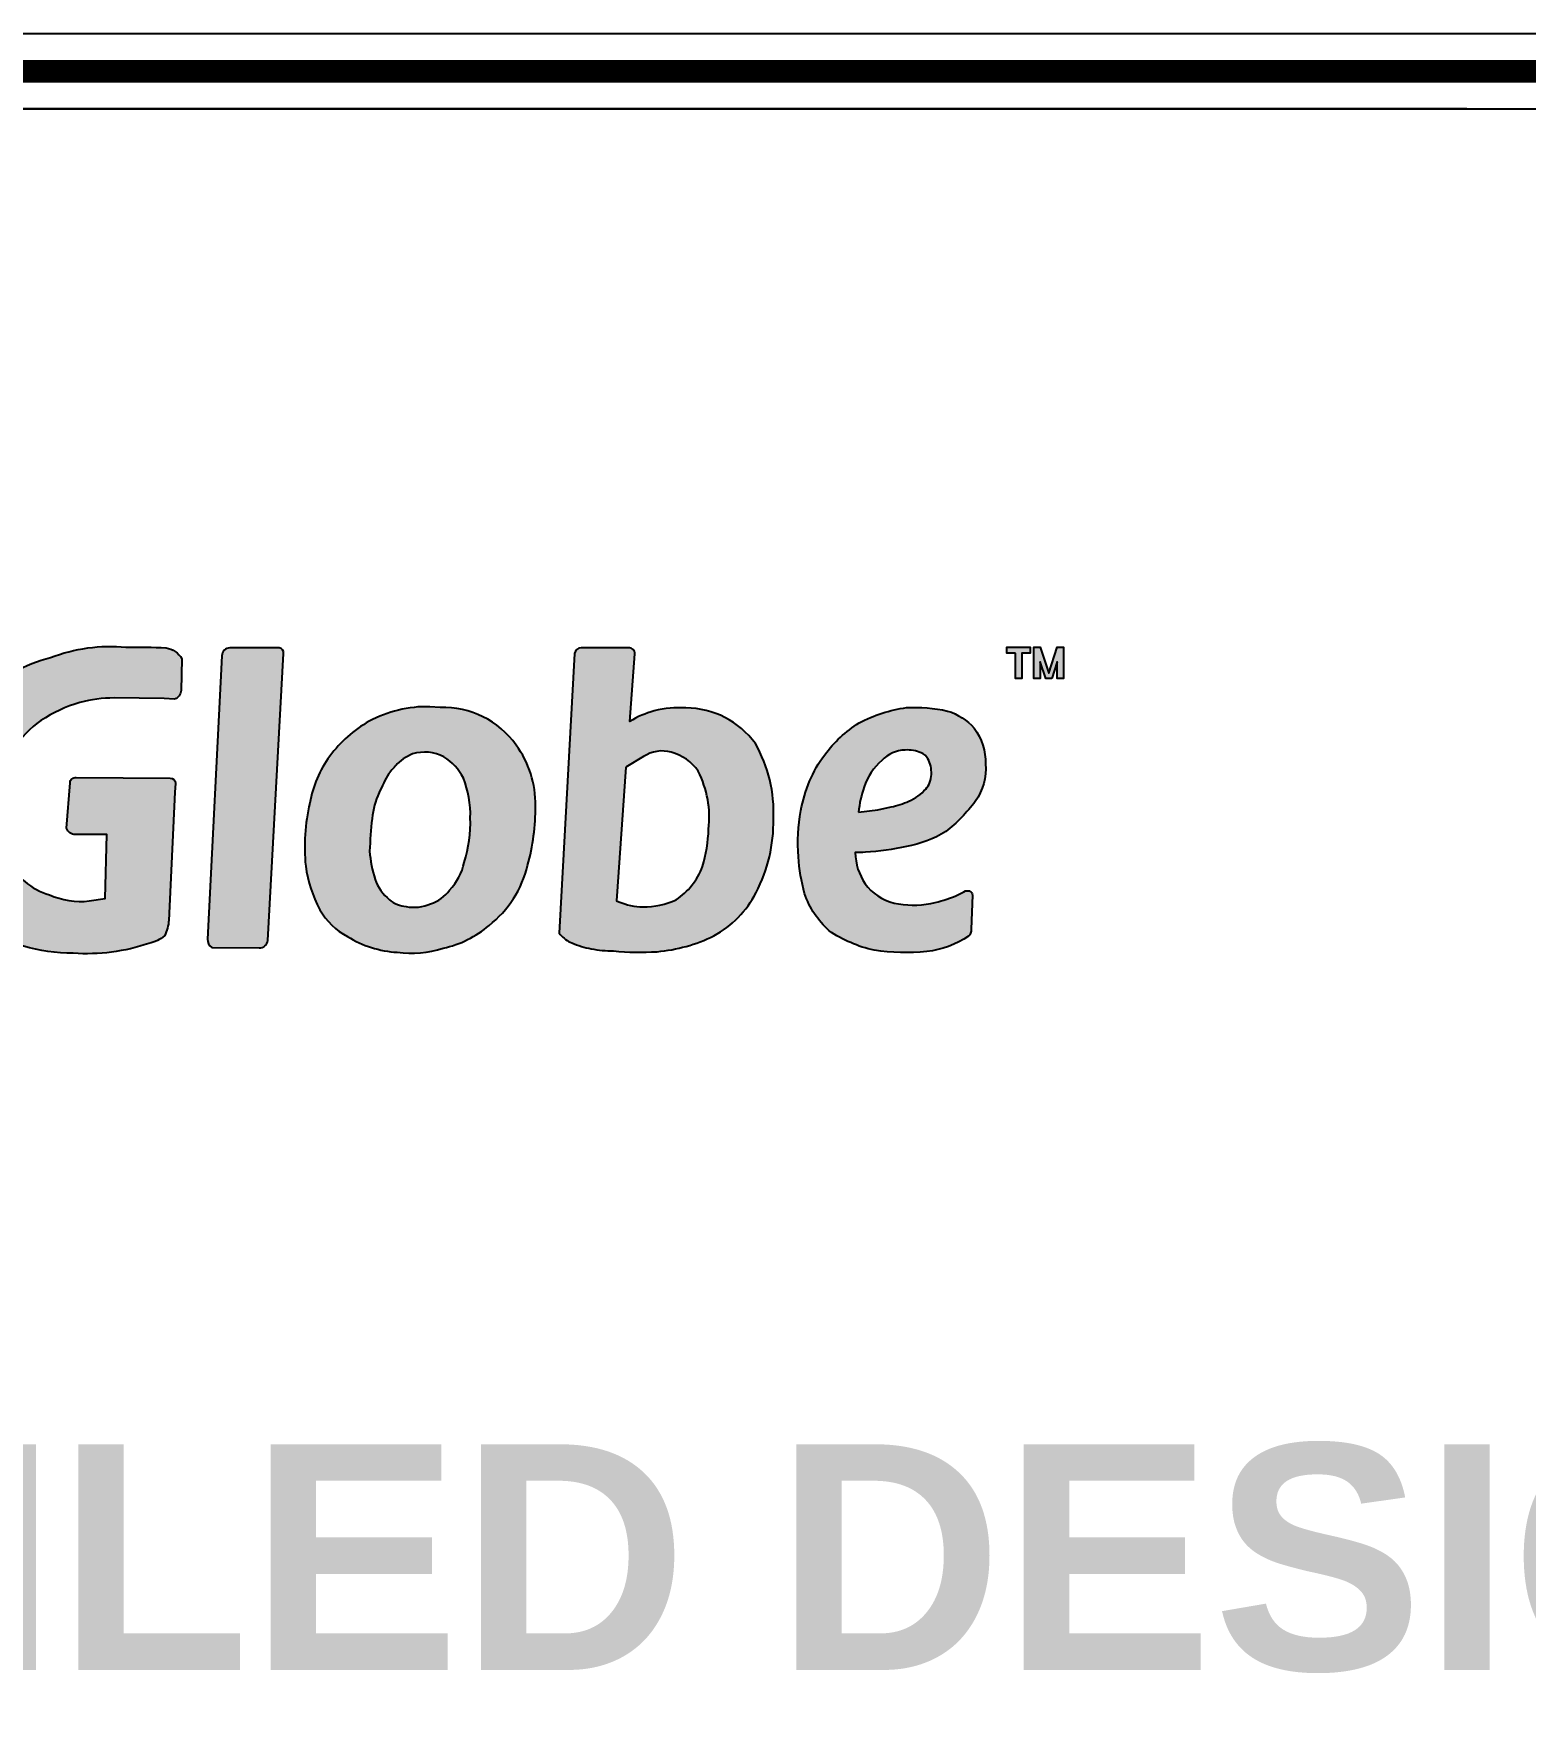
# Paper-space layout 'CP' of a CAD drawing. Header units: metres. Extents: x 262 to 1040, y 153 to 724.
# Drawn here: x 460.3 to 658.7, y 500.1 to 723.5 of the extents above; entities that cross this region are included whole.
import ezdxf

# ---------------------------------------------------------------- set-up
doc = ezdxf.new("R2010")
doc.units = ezdxf.units.M
doc.header["$MEASUREMENT"] = 0
doc.layers.add('4', color=7, linetype='Continuous')
doc.layers.add('t-block', color=7, linetype='Continuous')
doc.styles.get("Standard").update_dxf_attribs({"font": 'arial.ttf'})

# ---------------------------------------------------------------- blocks, each defined once
blk = doc.blocks.new('A$C0BB61A36')
for points in [[(25.618, 11.365), (25.634, 12.067, 0.244444), (25.288, 12.309, 0.018108), (24.398, 12.322, 0.118511), (22.728, 12.094, 0.11852), (21.195, 11.283, 0.14289), (20.204, 9.617, 0.130597), (20.22, 7.539, 0.170473), (21.114, 6.174, 0.147641), (23.23, 5.545, 0.101887), (24.905, 5.763, 0.149368), (25.256, 5.936, 0.106928), (25.346, 6.273), (25.483, 9.111), (25.497, 9.308, 0.40371), (25.378, 9.424), (23.296, 9.439, 0.418553), (23.159, 9.323), (23.079, 8.312, 0.314914), (23.275, 8.175), (23.977, 8.173), (23.94, 6.757), (23.585, 6.702, -0.128514), (22.703, 6.837, -0.194186), (21.756, 7.608, -0.155485), (21.584, 9.27, -0.195677), (22.514, 10.698, -0.07961), (23.378, 11.097, -0.070453), (24.14, 11.199), (25.241, 11.191), (25.477, 11.175, 0.31406)], [(26.207, 5.854, 0.266347), (26.298, 5.675), (27.348, 5.661, 0.375909), (27.545, 5.829), (27.892, 12.185, 0.370699), (27.794, 12.312), (26.699, 12.307, 0.384942), (26.526, 12.15)], [(35.476, 9.666), (35.866, 9.902, -0.219444), (36.48, 9.997, -0.064738), (36.725, 9.899), (36.93, 10.974, 0.016436), (36.805, 10.978, 0.07855), (36.105, 10.915, 0.065786), (35.561, 10.681), (35.671, 12.176, 0.458226), (35.538, 12.309), (34.483, 12.309, 0.364848), (34.337, 12.186), (33.995, 5.988), (34.021, 5.958, 0.113549), (34.277, 5.772, 0.055388), (34.707, 5.642, 0.042785), (35.199, 5.594, 0.02962), (35.898, 5.567), (36.093, 6.586, -0.033485), (35.853, 6.57, -0.106232), (35.32, 6.685), (35.27, 6.707)], [(44.246, 12.195), (44.434, 12.195), (44.434, 12.324), (43.917, 12.324), (43.917, 12.195), (44.106, 12.195), (44.106, 11.628), (44.246, 11.628)], [(44.656, 12.323), (44.516, 12.323), (44.516, 11.628), (44.656, 11.628), (44.656, 12), (44.778, 11.629), (44.912, 11.629), (45.034, 12), (45.034, 11.628), (45.174, 11.628), (45.174, 12.323), (45.034, 12.323), (44.845, 11.747)], [(38.744, 8.518, 0.142996), (38.343, 10.189, 0.222298), (36.93, 10.974), (36.725, 9.899, -0.118684), (37.077, 9.575, -0.148517), (37.308, 8.295, -0.063021), (37.171, 7.464, -0.159828), (36.589, 6.728, -0.072383), (36.093, 6.586), (35.898, 5.567, 0.011385), (36.167, 5.579, 0.091651), (37.423, 5.929, 0.15114), (38.358, 6.887, 0.125462)]]:
    blk.add_hatch(color=5).paths.add_polyline_path(points)
h = blk.add_hatch(color=5)
h.paths.add_polyline_path([(30.008, 9.104, -0.022859), (30.22, 9.523, 0.009934), (30.406, 9.741, -0.018869), (30.589, 9.883), (30.747, 9.96, -0.027841), (30.849, 9.984), (30.84, 10.997, 0.10307), (29.783, 10.683, 0.103405), (28.916, 9.911, 0.117502), (28.472, 8.87, 0.084471), (28.38, 7.472, 0.087951), (28.695, 6.509, 0.143208), (29.309, 5.914, 0.125465), (30.409, 5.566, 0.05056), (30.887, 5.553), (30.878, 6.567, -0.074635), (30.608, 6.577, -0.149255), (30.237, 6.73, -0.142828), (29.916, 7.181, -0.052203), (29.796, 7.806, -0.014703), (29.851, 8.526, -0.076407)])
h.paths.add_polyline_path([(33.473, 8.81, 0.161225), (33.042, 10.157, 0.252413), (31.363, 10.988), (31.131, 11.006, 0.0269), (30.84, 10.997), (30.849, 9.984, -0.163337), (31.444, 9.898, -0.124524), (31.876, 9.426, -0.099186), (32.028, 8.543, -0.082882), (31.891, 7.557, -0.142876), (31.57, 6.945, -0.167295), (31.148, 6.641, -0.077214), (30.878, 6.567), (30.887, 5.553, 0.058205), (31.427, 5.657, 0.12593), (32.444, 6.161, 0.169604), (33.298, 7.491, 0.069283)])
h = blk.add_hatch(color=5)
h.paths.add_polyline_path([(41.277, 8.767), (41.06, 8.719), (40.632, 8.667, -0.06023), (40.753, 9.229, -0.136236), (41.147, 9.813, -0.064059), (41.282, 9.929), (41.286, 10.903, 0.054871), (40.64, 10.647, 0.090639), (39.88, 9.942, 0.118047), (39.354, 8.703, 0.070793), (39.298, 7.68, 0.046249), (39.432, 6.864, 0.12302), (39.977, 6.043, 0.097064), (40.977, 5.611, 0.014083), (41.265, 5.579), (41.269, 6.703, -0.118301), (40.833, 7.009, -0.151553), (40.565, 7.68), (40.558, 7.775, 0.021983), (40.781, 7.783, 0.026371), (41.274, 7.83)])
h.paths.add_polyline_path([(43.444, 9.737, 0.165917), (43.192, 10.531, 0.139724), (42.602, 10.91, 0.068322), (41.692, 10.986, 0.032747), (41.286, 10.903), (41.282, 9.929, -0.145607), (41.662, 10.045, -0.130763), (42.019, 9.981, -0.173601), (42.166, 9.854, -0.141265), (42.243, 9.507, -0.174187), (42.119, 9.181, -0.102937), (41.744, 8.912, -0.050369), (41.352, 8.784), (41.277, 8.767), (41.274, 7.83, 0.022653), (41.691, 7.912, 0.095738), (42.562, 8.238, 0.065697), (43.217, 8.909, 0.176982)])
h.paths.add_polyline_path([(43.158, 6.833, 0.454893), (43.003, 6.925, -0.021003), (42.83, 6.838, -0.04728), (42.331, 6.671, -0.103026), (41.514, 6.637, -0.055766), (41.269, 6.703), (41.265, 5.579, 0.042794), (42.142, 5.581, 0.118656), (43.069, 5.92, 0.165664), (43.128, 6.074)])
at = {"color": 5}
for points in [[(25.483, 9.111), (25.346, 6.273, -0.106928), (25.256, 5.936, -0.149368), (24.905, 5.763, -0.101887), (23.23, 5.545, -0.147641), (21.114, 6.174, -0.170473)], [(21.195, 11.283, -0.11852), (22.728, 12.094, -0.118511), (24.398, 12.322, -0.018108), (25.288, 12.309, -0.244444), (25.634, 12.067), (25.618, 11.367, -0.315816), (25.477, 11.175), (25.241, 11.191), (24.14, 11.199, 0.070453), (23.378, 11.097, 0.07961), (22.514, 10.698, 0.195677), (21.584, 9.27, 0.155485)], [(21.756, 7.608, 0.194186), (22.703, 6.837, 0.128514), (23.585, 6.702), (23.94, 6.757), (23.977, 8.173), (23.275, 8.175, -0.314914), (23.079, 8.312), (23.159, 9.323, -0.418553), (23.296, 9.439), (25.378, 9.424, -0.40371), (25.497, 9.308), (25.483, 9.111)], [(26.525, 12.134), (26.207, 5.854, 0.266347), (26.298, 5.675), (27.348, 5.661, 0.375909), (27.545, 5.829), (27.892, 12.185, 0.370699), (27.794, 12.312), (26.699, 12.307, 0.411689), (26.525, 12.134, 0.195794)], [(34.337, 12.186), (33.995, 5.988), (34.021, 5.958, 0.113549), (34.277, 5.772, 0.055388), (34.707, 5.642, 0.042785), (35.199, 5.594, 0.041019), (36.167, 5.579, 0.091651), (37.423, 5.929, 0.15114), (38.358, 6.887, 0.125462), (38.744, 8.518, 0.142996), (38.343, 10.189, 0.23961), (36.805, 10.978, 0.07855), (36.105, 10.915, 0.065786), (35.561, 10.681), (35.671, 12.176, 0.458226), (35.538, 12.309), (34.483, 12.309, 0.364848), (34.337, 12.186, 0.097896)], [(31.363, 10.988), (31.131, 11.006, 0.130332), (29.783, 10.683, 0.103405), (28.916, 9.911, 0.117502), (28.472, 8.87, 0.084471), (28.38, 7.472, 0.087951), (28.695, 6.509, 0.143208), (29.309, 5.914, 0.125465), (30.409, 5.566, 0.109087), (31.427, 5.657, 0.12593), (32.444, 6.161, 0.169604), (33.298, 7.491, 0.069283), (33.473, 8.81, 0.161225), (33.042, 10.157, 0.252413), (31.363, 10.988, 0.143657)], [(43.158, 6.833), (43.128, 6.074, -0.165664), (43.069, 5.92, -0.118656), (42.142, 5.581, -0.056911), (40.977, 5.611, -0.097064), (39.977, 6.043, -0.12302), (39.432, 6.864, -0.046249), (39.298, 7.68, -0.070793), (39.354, 8.703, -0.118047), (39.88, 9.942, -0.090639), (40.64, 10.647, -0.087776), (41.692, 10.986, -0.068322), (42.602, 10.91, -0.139724), (43.192, 10.531, -0.165917), (43.444, 9.737, -0.176982), (43.217, 8.909, -0.065697), (42.562, 8.238, -0.095738), (41.691, 7.912, -0.049053), (40.781, 7.783, -0.021983), (40.558, 7.775), (40.565, 7.68, 0.151553), (40.833, 7.009, 0.175223), (41.514, 6.637, 0.103026), (42.331, 6.671, 0.04728), (42.83, 6.838, 0.021003), (43.003, 6.925, -0.454893), (43.158, 6.833, -1)], [(30.747, 9.96), (30.589, 9.883, 0.018869), (30.406, 9.741, -0.009934), (30.22, 9.523, 0.022859), (30.008, 9.104, 0.076407), (29.851, 8.526, 0.014703), (29.796, 7.806, 0.052203), (29.916, 7.181, 0.142828), (30.237, 6.73, 0.149255), (30.608, 6.577, 0.15273), (31.148, 6.641, 0.167295), (31.57, 6.945, 0.142876), (31.891, 7.557, 0.082882), (32.028, 8.543, 0.099186), (31.876, 9.426, 0.124524), (31.444, 9.898, 0.192051), (30.747, 9.96, 0.507532)], [(35.476, 9.666), (35.27, 6.707), (35.32, 6.685, 0.106232), (35.853, 6.57, 0.106125), (36.589, 6.728, 0.159828), (37.171, 7.464, 0.063021), (37.308, 8.295, 0.148517), (37.077, 9.575, 0.184842), (36.48, 9.997, 0.219444), (35.866, 9.902), (35.476, 9.666)], [(40.632, 8.667), (41.06, 8.719), (41.352, 8.784, 0.050369), (41.744, 8.912, 0.102937), (42.119, 9.181, 0.174187), (42.243, 9.507, 0.141265), (42.166, 9.854, 0.173601), (42.019, 9.981, 0.130763), (41.662, 10.045, 0.21164), (41.147, 9.813, 0.136236), (40.753, 9.229, 0.06023), (40.632, 8.667, 0.101215)]]:
    blk.add_lwpolyline(points, format="xyb", dxfattribs=at)
for points in [[(44.106, 12.195), (43.917, 12.195), (43.917, 12.324), (44.434, 12.324), (44.434, 12.195), (44.246, 12.195), (44.246, 11.628), (44.106, 11.628)], [(44.912, 11.629), (44.778, 11.629), (44.656, 12), (44.656, 11.628), (44.516, 11.628), (44.516, 12.323), (44.656, 12.323), (44.845, 11.747), (45.034, 12.323), (45.174, 12.323), (45.174, 11.628), (45.034, 11.628), (45.034, 12)]]:
    blk.add_lwpolyline(points, close=True, dxfattribs=at)

psp = doc.layouts.new('CP')

# ---------------------------------------------------------------- linework, layer by layer
at = {"layer": '4'}
for points in [[(650.88, 713.53), (272.02, 713.53)], [(650.88, 713.53), (1039.75, 713.53)]]:
    psp.add_lwpolyline(points, dxfattribs=at)
at = {"layer": 't-block', "color": 3, "flags": 128}
for points in [[(1039.75, 723.53), (1039.75, 152.94), (262.02, 152.94), (262.02, 209), (262.02, 723.53)], [(1029.75, 713.53), (1029.75, 162.94), (272.02, 162.94), (272.02, 713.53)]]:
    psp.add_lwpolyline(points, close=True, dxfattribs=at)
at = {"layer": 't-block', "const_width": 3}
psp.add_lwpolyline([(267.02, 157.94), (267.02, 718.53), (1034.75, 718.53), (1034.75, 157.94), (265.52, 157.94)], dxfattribs=at)

# ---------------------------------------------------------------- block references
at = {"xscale": 6, "yscale": 6, "zscale": 6}
psp.add_blockref('A$C0BB61A36', (326.23, 568.03), dxfattribs=at)

# ---------------------------------------------------------------- texts
at = {"insert": (650.88, 536.03), "char_height": 30, "width": 647.3611, "attachment_point": 2}
psp.add_mtext('{\\fArial|b1|i0|c0|p34;DETAILED DESIGN DRAWINGS}', dxfattribs=at)

doc.saveas('drawing.dxf')
